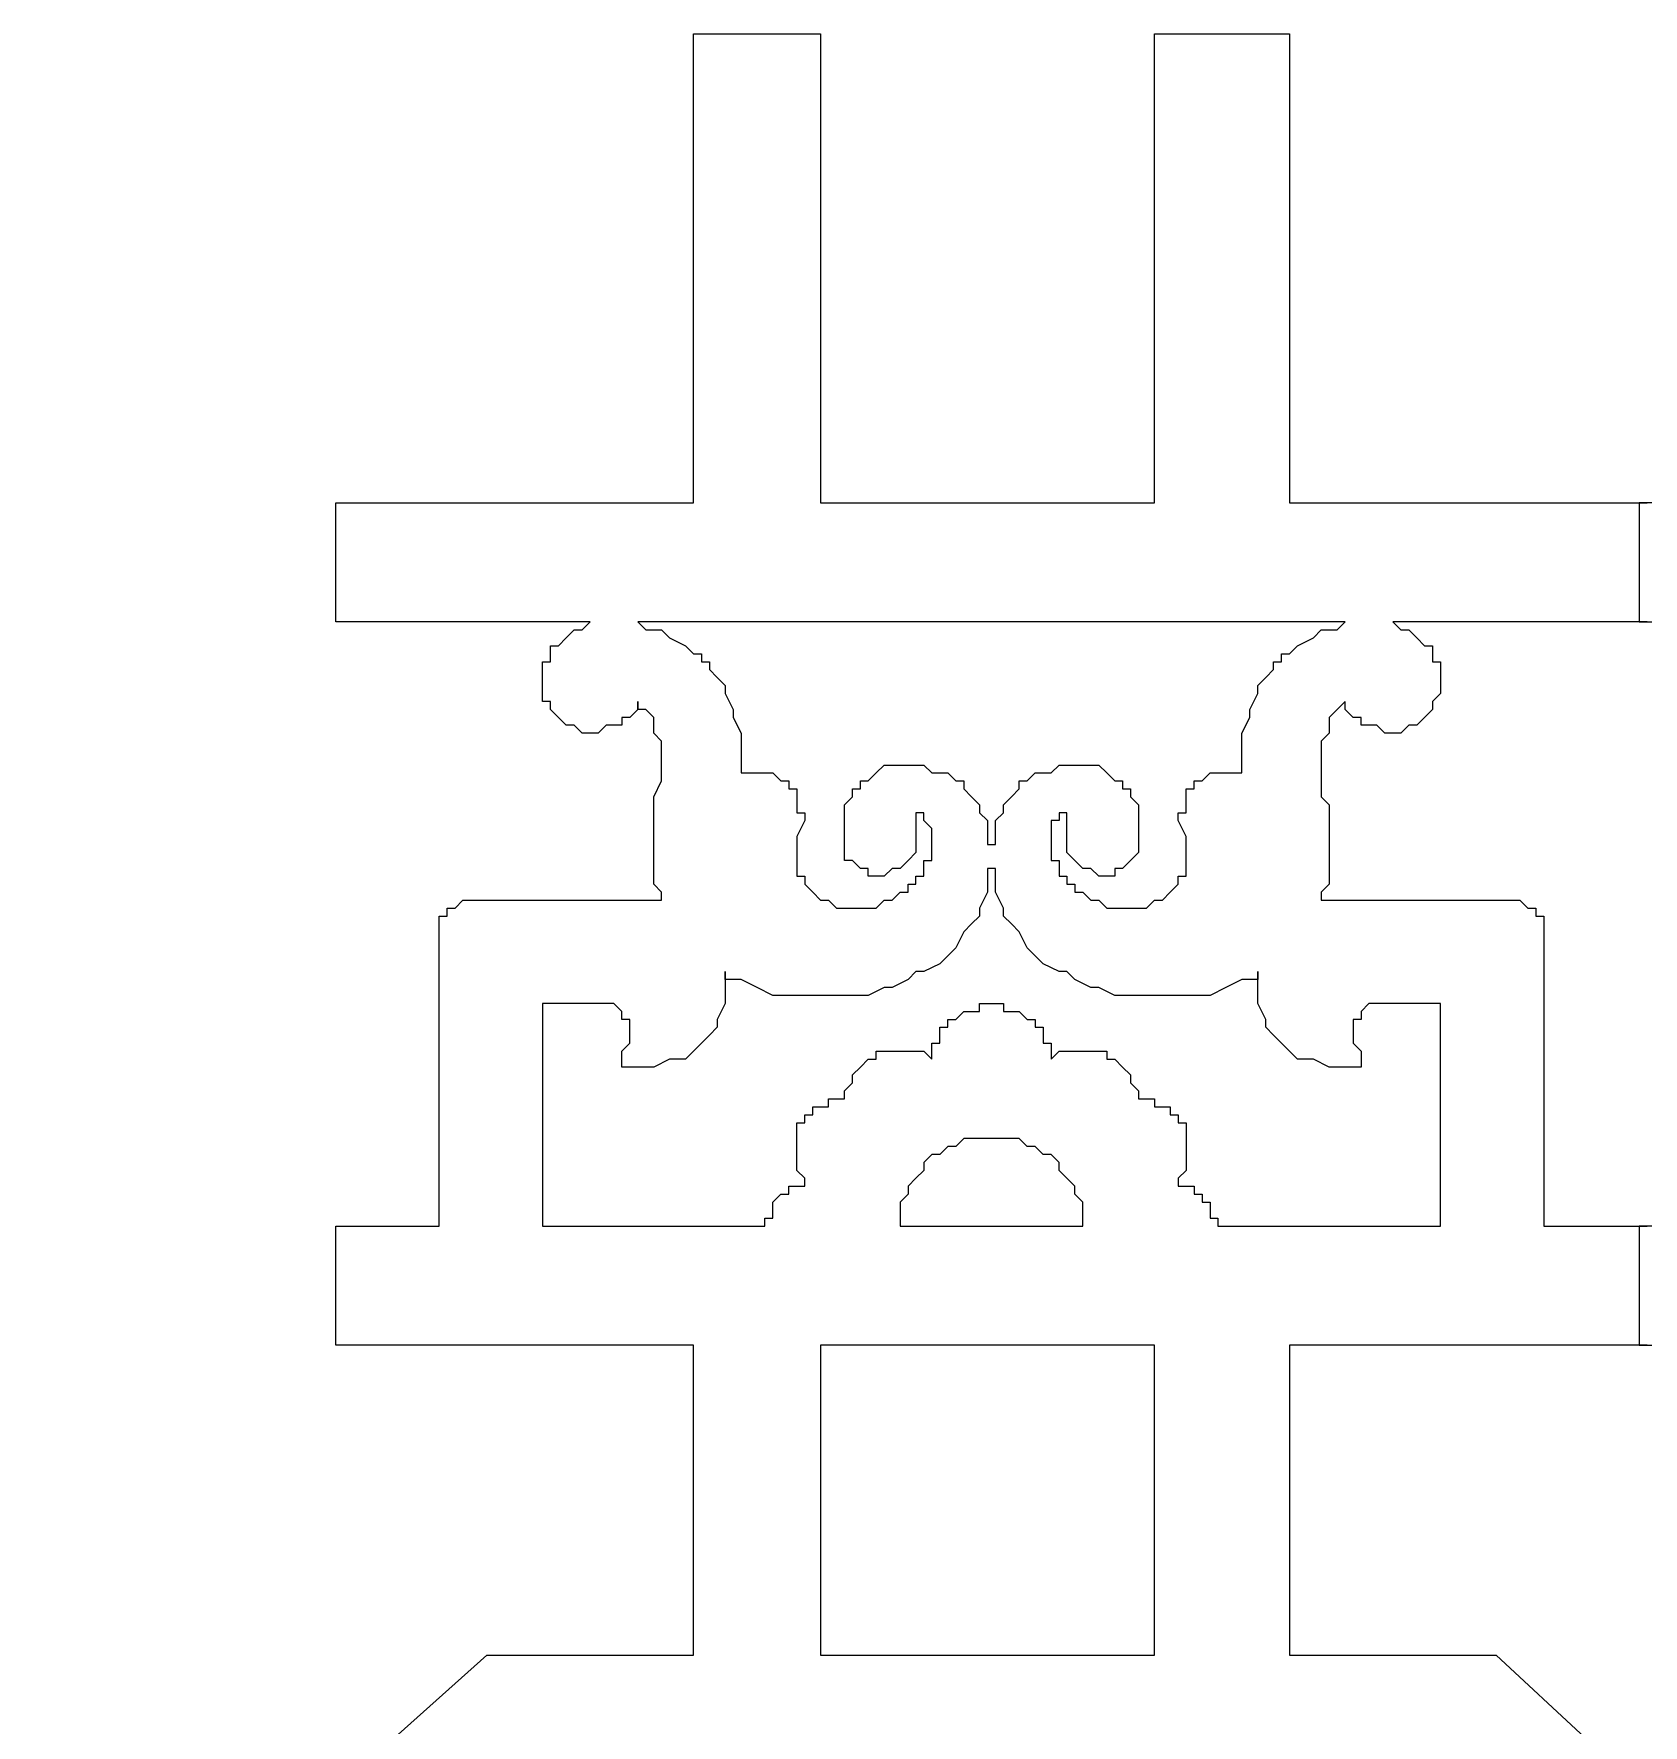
# Model space of a CAD drawing. Extents: x -66030 to 95157, y -13132 to 45879.
# Drawn here: x 42406 to 43197, y 35881 to 36712 of the extents above; entities that cross this region are included whole.
import ezdxf

# ---------------------------------------------------------------- set-up
doc = ezdxf.new("R2010")
doc.units = 0
doc.header["$LTSCALE"] = 100
doc.header["$MEASUREMENT"] = 0
doc.layers.get('0').update_dxf_attribs({"linetype": 'CONTINUOUS'})

msp = doc.modelspace()

# ---------------------------------------------------------------- linework, layer by layer
at = {"lineweight": 0}
for points in [[(42405.83, 35716.31), (42628.47, 35915.51), (42628.47, 35915.51), (42730.03, 35915.51), (42730.03, 36067.84), (42554.26, 36067.84), (42554.26, 36126.43), (42605.04, 36126.43), (42605.04, 36270.95), (42605.04, 36270.95), (42605.04, 36270.95), (42605.04, 36274.86), (42605.04, 36274.86), (42605.04, 36274.86), (42605.04, 36274.86), (42605.04, 36278.77), (42608.94, 36278.77), (42608.94, 36282.67), (42608.94, 36282.67), (42612.85, 36282.67), (42612.85, 36282.67), (42616.75, 36286.58), (42616.75, 36286.58), (42616.75, 36286.58), (42620.66, 36286.58), (42640.19, 36286.58), (42640.19, 36286.58), (42714.4, 36286.58), (42714.4, 36290.48), (42710.5, 36294.39), (42710.5, 36298.3), (42710.5, 36302.2), (42710.5, 36306.11), (42710.5, 36310.01), (42710.5, 36317.83), (42710.5, 36325.64), (42710.5, 36333.45), (42710.5, 36337.36), (42714.4, 36345.17), (42714.4, 36349.07), (42714.4, 36356.89), (42714.4, 36364.7), (42710.5, 36368.6), (42710.5, 36372.51), (42710.5, 36372.51), (42710.5, 36376.42), (42710.5, 36376.42), (42706.59, 36380.32), (42706.59, 36380.32), (42702.68, 36380.32), (42702.68, 36384.23), (42702.68, 36380.32), (42702.68, 36380.32), (42698.78, 36376.42), (42698.78, 36376.42), (42694.87, 36376.42), (42694.87, 36372.51), (42690.97, 36372.51), (42690.97, 36372.51), (42687.06, 36372.51), (42683.15, 36368.6), (42683.15, 36368.6), (42679.25, 36368.6), (42675.34, 36368.6), (42675.34, 36368.6), (42671.44, 36372.51), (42667.53, 36372.51), (42667.53, 36372.51), (42663.63, 36376.42), (42663.63, 36376.42), (42659.72, 36380.32), (42659.72, 36384.23), (42655.81, 36384.23), (42655.81, 36388.13), (42655.81, 36392.04), (42655.81, 36392.04), (42655.81, 36395.95), (42655.81, 36399.85), (42655.81, 36403.76), (42659.72, 36403.76), (42659.72, 36407.66), (42659.72, 36411.57), (42663.63, 36411.57), (42663.63, 36411.57), (42667.53, 36415.48), (42667.53, 36415.48), (42671.44, 36419.38), (42675.34, 36419.38), (42679.25, 36423.29), (42679.25, 36423.29), (42554.26, 36423.29), (42554.26, 36481.88), (42730.03, 36481.88), (42730.03, 36520.94), (42730.03, 36712.33), (42792.52, 36712.33), (42792.52, 36520.94), (42792.52, 36481.88), (42874.55, 36481.88), (42956.57, 36481.88), (42956.57, 36520.94), (42956.57, 36712.33), (43022.97, 36712.33), (43022.97, 36520.94), (43022.97, 36481.88), (43198.74, 36481.88)], [(42405.83, 35716.31), (42628.47, 35915.51), (42628.47, 35915.51), (42628.47, 35915.51), (42730.03, 35915.51), (42730.03, 36067.84), (42554.26, 36067.84), (42554.26, 36126.43), (42605.04, 36126.43), (42605.04, 36270.95), (42605.04, 36270.95), (42605.04, 36270.95), (42605.04, 36270.95), (42605.04, 36270.95), (42605.04, 36274.86), (42605.04, 36274.86), (42605.04, 36274.86), (42605.04, 36274.86), (42605.04, 36274.86), (42605.04, 36274.86), (42605.04, 36274.86), (42605.04, 36278.77), (42608.94, 36278.77), (42608.94, 36282.67), (42608.94, 36282.67), (42612.85, 36282.67), (42612.85, 36282.67), (42616.75, 36286.58), (42616.75, 36286.58), (42616.75, 36286.58), (42616.75, 36286.58), (42620.66, 36286.58), (42640.19, 36286.58), (42640.19, 36286.58), (42714.4, 36286.58), (42714.4, 36290.48), (42710.5, 36294.39), (42710.5, 36298.3), (42710.5, 36302.2), (42710.5, 36306.11), (42710.5, 36310.01), (42710.5, 36317.83), (42710.5, 36325.64), (42710.5, 36333.45), (42710.5, 36337.36), (42714.4, 36345.17), (42714.4, 36349.07), (42714.4, 36356.89), (42714.4, 36364.7), (42710.5, 36368.6), (42710.5, 36372.51), (42710.5, 36372.51), (42710.5, 36376.42), (42710.5, 36376.42), (42706.59, 36380.32), (42706.59, 36380.32), (42702.68, 36380.32), (42702.68, 36384.23), (42702.68, 36380.32), (42702.68, 36380.32), (42698.78, 36376.42), (42698.78, 36376.42), (42694.87, 36376.42), (42694.87, 36372.51), (42690.97, 36372.51), (42690.97, 36372.51), (42687.06, 36372.51), (42683.15, 36368.6), (42683.15, 36368.6), (42679.25, 36368.6), (42675.34, 36368.6), (42675.34, 36368.6), (42671.44, 36372.51), (42667.53, 36372.51), (42667.53, 36372.51), (42663.63, 36376.42), (42663.63, 36376.42), (42659.72, 36380.32), (42659.72, 36384.23), (42655.81, 36384.23), (42655.81, 36388.13), (42655.81, 36392.04), (42655.81, 36392.04), (42655.81, 36395.95), (42655.81, 36399.85), (42655.81, 36403.76), (42659.72, 36403.76), (42659.72, 36407.66), (42659.72, 36411.57), (42663.63, 36411.57), (42663.63, 36411.57), (42667.53, 36415.48), (42667.53, 36415.48), (42671.44, 36419.38), (42675.34, 36419.38), (42679.25, 36423.29), (42679.25, 36423.29), (42554.26, 36423.29), (42554.26, 36481.88), (42730.03, 36481.88), (42730.03, 36520.94), (42730.03, 36712.33), (42792.52, 36712.33), (42792.52, 36520.94), (42792.52, 36481.88), (42874.55, 36481.88), (42956.57, 36481.88), (42956.57, 36520.94), (42956.57, 36712.33), (43022.97, 36712.33), (43022.97, 36520.94), (43022.97, 36481.88), (43198.74, 36481.88)], [(43370.61, 36481.88), (43194.84, 36481.88), (43194.84, 36423.29), (43319.83, 36423.29)], [(43370.61, 36481.88), (43194.84, 36481.88), (43194.84, 36423.29), (43319.83, 36423.29)], [(43198.74, 36423.29), (43073.75, 36423.29), (43073.75, 36423.29), (43077.66, 36419.38), (43081.56, 36419.38), (43085.47, 36415.48), (43085.47, 36415.48), (43089.38, 36411.57), (43089.38, 36411.57), (43093.28, 36411.57), (43093.28, 36407.66), (43093.28, 36403.76), (43097.19, 36403.76), (43097.19, 36399.85), (43097.19, 36395.95), (43097.19, 36392.04), (43097.19, 36392.04), (43097.19, 36388.13), (43093.28, 36384.23), (43093.28, 36384.23), (43093.28, 36380.32), (43089.38, 36376.42), (43089.38, 36376.42), (43085.47, 36372.51), (43085.47, 36372.51), (43081.56, 36372.51), (43077.66, 36368.6), (43077.66, 36368.6), (43073.75, 36368.6), (43069.85, 36368.6), (43069.85, 36368.6), (43065.94, 36372.51), (43062.03, 36372.51), (43062.03, 36372.51), (43058.13, 36372.51), (43058.13, 36376.42), (43054.22, 36376.42), (43054.22, 36376.42), (43050.32, 36380.32), (43050.32, 36380.32), (43050.32, 36384.23), (43046.41, 36380.32), (43046.41, 36380.32), (43046.41, 36380.32), (43042.5, 36376.42), (43042.5, 36376.42), (43042.5, 36372.51), (43042.5, 36368.6), (43038.6, 36364.7), (43038.6, 36356.89), (43038.6, 36349.07), (43038.6, 36345.17), (43038.6, 36337.36), (43042.5, 36333.45), (43042.5, 36325.64), (43042.5, 36317.83), (43042.5, 36310.01), (43042.5, 36306.11), (43042.5, 36302.2), (43042.5, 36298.3), (43042.5, 36294.39), (43038.6, 36290.48), (43038.6, 36286.58), (43112.81, 36286.58), (43112.81, 36286.58), (43132.34, 36286.58), (43136.25, 36286.58), (43136.25, 36286.58), (43136.25, 36286.58), (43140.15, 36282.67), (43140.15, 36282.67), (43144.06, 36282.67), (43144.06, 36282.67), (43144.06, 36278.77), (43147.97, 36278.77), (43147.97, 36274.86), (43147.97, 36274.86), (43147.97, 36274.86), (43147.97, 36274.86), (43147.97, 36270.95), (43147.97, 36270.95), (43147.97, 36270.95), (43147.97, 36126.43), (43198.74, 36126.43)], [(43198.74, 36423.29), (43073.75, 36423.29), (43073.75, 36423.29), (43077.66, 36419.38), (43081.56, 36419.38), (43085.47, 36415.48), (43085.47, 36415.48), (43089.38, 36411.57), (43089.38, 36411.57), (43093.28, 36411.57), (43093.28, 36407.66), (43093.28, 36403.76), (43097.19, 36403.76), (43097.19, 36399.85), (43097.19, 36395.95), (43097.19, 36392.04), (43097.19, 36392.04), (43097.19, 36388.13), (43093.28, 36384.23), (43093.28, 36384.23), (43093.28, 36380.32), (43089.38, 36376.42), (43089.38, 36376.42), (43085.47, 36372.51), (43085.47, 36372.51), (43081.56, 36372.51), (43077.66, 36368.6), (43077.66, 36368.6), (43073.75, 36368.6), (43069.85, 36368.6), (43069.85, 36368.6), (43065.94, 36372.51), (43062.03, 36372.51), (43062.03, 36372.51), (43058.13, 36372.51), (43058.13, 36376.42), (43054.22, 36376.42), (43054.22, 36376.42), (43050.32, 36380.32), (43050.32, 36380.32), (43050.32, 36384.23), (43046.41, 36380.32), (43046.41, 36380.32), (43046.41, 36380.32), (43042.5, 36376.42), (43042.5, 36376.42), (43042.5, 36372.51), (43042.5, 36368.6), (43038.6, 36364.7), (43038.6, 36356.89), (43038.6, 36349.07), (43038.6, 36345.17), (43038.6, 36337.36), (43042.5, 36333.45), (43042.5, 36325.64), (43042.5, 36317.83), (43042.5, 36310.01), (43042.5, 36306.11), (43042.5, 36302.2), (43042.5, 36298.3), (43042.5, 36294.39), (43038.6, 36290.48), (43038.6, 36286.58), (43112.81, 36286.58), (43112.81, 36286.58), (43132.34, 36286.58), (43136.25, 36286.58), (43136.25, 36286.58), (43136.25, 36286.58), (43136.25, 36286.58), (43140.15, 36282.67), (43140.15, 36282.67), (43144.06, 36282.67), (43144.06, 36282.67), (43144.06, 36278.77), (43147.97, 36278.77), (43147.97, 36274.86), (43147.97, 36274.86), (43147.97, 36274.86), (43147.97, 36274.86), (43147.97, 36274.86), (43147.97, 36274.86), (43147.97, 36274.86), (43147.97, 36270.95), (43147.97, 36270.95), (43147.97, 36270.95), (43147.97, 36270.95), (43147.97, 36270.95), (43147.97, 36126.43), (43198.74, 36126.43)], [(43245.61, 36126.43), (43194.84, 36126.43), (43194.84, 36067.84), (43370.61, 36067.84)], [(43245.61, 36126.43), (43194.84, 36126.43), (43194.84, 36067.84), (43370.61, 36067.84)], [(43198.74, 36067.84), (43022.97, 36067.84), (43022.97, 35915.51), (43124.53, 35915.51), (43124.53, 35915.51), (43343.26, 35712.4)], [(43198.74, 36067.84), (43022.97, 36067.84), (43022.97, 35915.51), (43124.53, 35915.51), (43124.53, 35915.51), (43124.53, 35915.51), (43343.26, 35712.4)]]:
    msp.add_lwpolyline(points, dxfattribs=at)
for points in [[(42874.55, 36313.92), (42878.45, 36313.92), (42878.45, 36317.83), (42878.45, 36321.73), (42878.45, 36325.64), (42882.36, 36329.54), (42882.36, 36333.45), (42886.27, 36337.36), (42886.27, 36337.36), (42890.17, 36341.26), (42890.17, 36345.17), (42894.08, 36345.17), (42897.98, 36349.07), (42901.89, 36349.07), (42905.8, 36349.07), (42909.7, 36352.98), (42909.7, 36352.98), (42913.61, 36352.98), (42917.51, 36352.98), (42921.42, 36352.98), (42925.32, 36352.98), (42929.23, 36352.98), (42933.14, 36349.07), (42933.14, 36349.07), (42937.04, 36345.17), (42940.95, 36345.17), (42940.95, 36341.26), (42944.85, 36341.26), (42944.85, 36337.36), (42948.76, 36333.45), (42948.76, 36329.54), (42948.76, 36325.64), (42948.76, 36321.73), (42948.76, 36321.73), (42948.76, 36317.83), (42948.76, 36313.92), (42948.76, 36310.01), (42944.85, 36306.11), (42944.85, 36306.11), (42944.85, 36306.11), (42940.95, 36302.2), (42940.95, 36302.2), (42940.95, 36302.2), (42937.04, 36302.2), (42937.04, 36298.3), (42933.14, 36298.3), (42933.14, 36298.3), (42929.23, 36298.3), (42929.23, 36298.3), (42925.32, 36302.2), (42921.42, 36302.2), (42921.42, 36302.2), (42917.51, 36306.11), (42917.51, 36306.11), (42917.51, 36306.11), (42917.51, 36306.11), (42913.61, 36310.01), (42913.61, 36310.01), (42913.61, 36313.92), (42913.61, 36313.92), (42913.61, 36317.83), (42913.61, 36321.73), (42913.61, 36325.64), (42913.61, 36325.64), (42913.61, 36329.54), (42913.61, 36329.54), (42913.61, 36329.54), (42913.61, 36329.54), (42913.61, 36329.54), (42909.7, 36329.54), (42909.7, 36325.64), (42905.8, 36325.64), (42905.8, 36321.73), (42905.8, 36317.83), (42905.8, 36313.92), (42905.8, 36313.92), (42905.8, 36310.01), (42905.8, 36306.11), (42909.7, 36306.11), (42909.7, 36302.2), (42909.7, 36298.3), (42913.61, 36298.3), (42913.61, 36294.39), (42917.51, 36294.39), (42917.51, 36290.48), (42921.42, 36290.48), (42921.42, 36290.48), (42925.32, 36286.58), (42929.23, 36286.58), (42929.23, 36286.58), (42933.14, 36282.67), (42937.04, 36282.67), (42937.04, 36282.67), (42940.95, 36282.67), (42944.85, 36282.67), (42944.85, 36282.67), (42948.76, 36282.67), (42952.67, 36282.67), (42952.67, 36282.67), (42956.57, 36286.58), (42960.48, 36286.58), (42960.48, 36286.58), (42964.38, 36290.48), (42964.38, 36290.48), (42968.29, 36294.39), (42968.29, 36294.39), (42968.29, 36298.3), (42972.2, 36298.3), (42972.2, 36302.2), (42972.2, 36302.2), (42972.2, 36306.11), (42972.2, 36310.01), (42972.2, 36310.01), (42972.2, 36313.92), (42972.2, 36317.83), (42968.29, 36325.64), (42968.29, 36325.64), (42968.29, 36329.54), (42972.2, 36329.54), (42972.2, 36333.45), (42972.2, 36337.36), (42972.2, 36337.36), (42972.2, 36337.36), (42972.2, 36341.26), (42976.1, 36341.26), (42976.1, 36341.26), (42976.1, 36345.17), (42980.01, 36345.17), (42980.01, 36345.17), (42983.91, 36349.07), (42987.82, 36349.07), (42987.82, 36349.07), (42991.73, 36349.07), (42995.63, 36349.07), (42995.63, 36349.07), (42999.54, 36349.07), (42999.54, 36356.89), (42999.54, 36364.7), (42999.54, 36368.6), (43003.44, 36376.42), (43003.44, 36380.32), (43007.35, 36388.13), (43007.35, 36392.04), (43011.26, 36395.95), (43011.26, 36395.95), (43015.16, 36399.85), (43015.16, 36403.76), (43019.07, 36403.76), (43019.07, 36407.66), (43022.97, 36407.66), (43026.88, 36411.57), (43026.88, 36411.57), (43034.69, 36415.48), (43038.6, 36419.38), (43046.41, 36419.38), (43050.32, 36423.29), (42874.55, 36423.29), (42702.68, 36423.29), (42706.59, 36419.38), (42714.4, 36419.38), (42718.31, 36415.48), (42726.12, 36411.57), (42726.12, 36411.57), (42730.03, 36407.66), (42733.93, 36407.66), (42733.93, 36403.76), (42737.84, 36403.76), (42737.84, 36399.85), (42741.74, 36395.95), (42741.74, 36395.95), (42745.65, 36392.04), (42745.65, 36388.13), (42749.56, 36380.32), (42749.56, 36376.42), (42753.46, 36368.6), (42753.46, 36364.7), (42753.46, 36356.89), (42753.46, 36349.07), (42757.37, 36349.07), (42757.37, 36349.07), (42761.27, 36349.07), (42765.18, 36349.07), (42765.18, 36349.07), (42769.09, 36349.07), (42772.99, 36345.17), (42772.99, 36345.17), (42776.9, 36345.17), (42776.9, 36341.26), (42776.9, 36341.26), (42780.8, 36341.26), (42780.8, 36337.36), (42780.8, 36337.36), (42780.8, 36337.36), (42780.8, 36333.45), (42780.8, 36329.54), (42784.71, 36329.54), (42784.71, 36325.64), (42784.71, 36325.64), (42780.8, 36317.83), (42780.8, 36313.92), (42780.8, 36310.01), (42780.8, 36310.01), (42780.8, 36306.11), (42780.8, 36302.2), (42780.8, 36302.2), (42780.8, 36298.3), (42784.71, 36298.3), (42784.71, 36294.39), (42784.71, 36294.39), (42788.62, 36290.48), (42788.62, 36290.48), (42792.52, 36286.58), (42792.52, 36286.58), (42796.43, 36286.58), (42800.33, 36282.67), (42800.33, 36282.67), (42804.24, 36282.67), (42808.15, 36282.67), (42808.15, 36282.67), (42812.05, 36282.67), (42815.96, 36282.67), (42815.96, 36282.67), (42819.86, 36282.67), (42823.77, 36286.58), (42823.77, 36286.58), (42827.68, 36286.58), (42831.58, 36290.48), (42831.58, 36290.48), (42835.49, 36290.48), (42835.49, 36294.39), (42839.39, 36294.39), (42839.39, 36298.3), (42843.3, 36298.3), (42843.3, 36302.2), (42843.3, 36306.11), (42847.21, 36306.11), (42847.21, 36310.01), (42847.21, 36313.92), (42847.21, 36313.92), (42847.21, 36317.83), (42847.21, 36321.73), (42843.3, 36325.64), (42843.3, 36325.64), (42843.3, 36329.54), (42839.39, 36329.54), (42839.39, 36329.54), (42839.39, 36329.54), (42839.39, 36329.54), (42839.39, 36329.54), (42839.39, 36325.64), (42839.39, 36325.64), (42839.39, 36321.73), (42839.39, 36317.83), (42839.39, 36313.92), (42839.39, 36313.92), (42839.39, 36310.01), (42839.39, 36310.01), (42835.49, 36306.11), (42835.49, 36306.11), (42835.49, 36306.11), (42835.49, 36306.11), (42831.58, 36302.2), (42831.58, 36302.2), (42827.68, 36302.2), (42823.77, 36298.3), (42823.77, 36298.3), (42819.86, 36298.3), (42819.86, 36298.3), (42815.96, 36298.3), (42815.96, 36302.2), (42812.05, 36302.2), (42812.05, 36302.2), (42812.05, 36302.2), (42808.15, 36306.11), (42808.15, 36306.11), (42804.24, 36306.11), (42804.24, 36310.01), (42804.24, 36313.92), (42804.24, 36317.83), (42804.24, 36321.73), (42804.24, 36321.73), (42804.24, 36325.64), (42804.24, 36329.54), (42804.24, 36333.45), (42808.15, 36337.36), (42808.15, 36341.26), (42812.05, 36341.26), (42812.05, 36345.17), (42815.96, 36345.17), (42819.86, 36349.07), (42819.86, 36349.07), (42823.77, 36352.98), (42827.68, 36352.98), (42831.58, 36352.98), (42835.49, 36352.98), (42839.39, 36352.98), (42843.3, 36352.98), (42843.3, 36352.98), (42847.21, 36349.07), (42851.11, 36349.07), (42855.02, 36349.07), (42858.92, 36345.17), (42862.83, 36345.17), (42862.83, 36341.26), (42866.74, 36337.36), (42866.74, 36337.36), (42870.64, 36333.45), (42870.64, 36329.54), (42874.55, 36325.64), (42874.55, 36321.73), (42874.55, 36317.83), (42874.55, 36313.92), (42874.55, 36313.92), (42874.55, 36313.92)], [(42874.55, 36313.92), (42874.55, 36313.92), (42878.45, 36313.92), (42878.45, 36317.83), (42878.45, 36321.73), (42878.45, 36325.64), (42882.36, 36329.54), (42882.36, 36333.45), (42886.27, 36337.36), (42886.27, 36337.36), (42890.17, 36341.26), (42890.17, 36345.17), (42894.08, 36345.17), (42897.98, 36349.07), (42901.89, 36349.07), (42905.8, 36349.07), (42909.7, 36352.98), (42909.7, 36352.98), (42913.61, 36352.98), (42917.51, 36352.98), (42921.42, 36352.98), (42925.32, 36352.98), (42929.23, 36352.98), (42933.14, 36349.07), (42933.14, 36349.07), (42937.04, 36345.17), (42940.95, 36345.17), (42940.95, 36341.26), (42944.85, 36341.26), (42944.85, 36337.36), (42948.76, 36333.45), (42948.76, 36329.54), (42948.76, 36325.64), (42948.76, 36321.73), (42948.76, 36321.73), (42948.76, 36317.83), (42948.76, 36313.92), (42948.76, 36310.01), (42944.85, 36306.11), (42944.85, 36306.11), (42944.85, 36306.11), (42940.95, 36302.2), (42940.95, 36302.2), (42940.95, 36302.2), (42937.04, 36302.2), (42937.04, 36298.3), (42933.14, 36298.3), (42933.14, 36298.3), (42929.23, 36298.3), (42929.23, 36298.3), (42925.32, 36302.2), (42921.42, 36302.2), (42921.42, 36302.2), (42917.51, 36306.11), (42917.51, 36306.11), (42917.51, 36306.11), (42917.51, 36306.11), (42913.61, 36310.01), (42913.61, 36310.01), (42913.61, 36313.92), (42913.61, 36313.92), (42913.61, 36317.83), (42913.61, 36321.73), (42913.61, 36325.64), (42913.61, 36325.64), (42913.61, 36329.54), (42913.61, 36329.54), (42913.61, 36329.54), (42913.61, 36329.54), (42913.61, 36329.54), (42909.7, 36329.54), (42909.7, 36325.64), (42905.8, 36325.64), (42905.8, 36321.73), (42905.8, 36317.83), (42905.8, 36313.92), (42905.8, 36313.92), (42905.8, 36310.01), (42905.8, 36306.11), (42909.7, 36306.11), (42909.7, 36302.2), (42909.7, 36298.3), (42913.61, 36298.3), (42913.61, 36294.39), (42917.51, 36294.39), (42917.51, 36290.48), (42921.42, 36290.48), (42921.42, 36290.48), (42925.32, 36286.58), (42929.23, 36286.58), (42929.23, 36286.58), (42933.14, 36282.67), (42937.04, 36282.67), (42937.04, 36282.67), (42940.95, 36282.67), (42944.85, 36282.67), (42944.85, 36282.67), (42948.76, 36282.67), (42952.67, 36282.67), (42952.67, 36282.67), (42956.57, 36286.58), (42960.48, 36286.58), (42960.48, 36286.58), (42964.38, 36290.48), (42964.38, 36290.48), (42968.29, 36294.39), (42968.29, 36294.39), (42968.29, 36298.3), (42972.2, 36298.3), (42972.2, 36302.2), (42972.2, 36302.2), (42972.2, 36306.11), (42972.2, 36310.01), (42972.2, 36310.01), (42972.2, 36313.92), (42972.2, 36317.83), (42968.29, 36325.64), (42968.29, 36325.64), (42968.29, 36329.54), (42972.2, 36329.54), (42972.2, 36333.45), (42972.2, 36337.36), (42972.2, 36337.36), (42972.2, 36337.36), (42972.2, 36341.26), (42976.1, 36341.26), (42976.1, 36341.26), (42976.1, 36345.17), (42980.01, 36345.17), (42980.01, 36345.17), (42983.91, 36349.07), (42987.82, 36349.07), (42987.82, 36349.07), (42991.73, 36349.07), (42995.63, 36349.07), (42995.63, 36349.07), (42999.54, 36349.07), (42999.54, 36356.89), (42999.54, 36364.7), (42999.54, 36368.6), (43003.44, 36376.42), (43003.44, 36380.32), (43007.35, 36388.13), (43007.35, 36392.04), (43011.26, 36395.95), (43011.26, 36395.95), (43015.16, 36399.85), (43015.16, 36403.76), (43019.07, 36403.76), (43019.07, 36407.66), (43022.97, 36407.66), (43026.88, 36411.57), (43026.88, 36411.57), (43034.69, 36415.48), (43038.6, 36419.38), (43046.41, 36419.38), (43050.32, 36423.29), (42874.55, 36423.29), (42702.68, 36423.29), (42706.59, 36419.38), (42714.4, 36419.38), (42718.31, 36415.48), (42726.12, 36411.57), (42726.12, 36411.57), (42730.03, 36407.66), (42733.93, 36407.66), (42733.93, 36403.76), (42737.84, 36403.76), (42737.84, 36399.85), (42741.74, 36395.95), (42741.74, 36395.95), (42745.65, 36392.04), (42745.65, 36388.13), (42749.56, 36380.32), (42749.56, 36376.42), (42753.46, 36368.6), (42753.46, 36364.7), (42753.46, 36356.89), (42753.46, 36349.07), (42757.37, 36349.07), (42757.37, 36349.07), (42761.27, 36349.07), (42765.18, 36349.07), (42765.18, 36349.07), (42769.09, 36349.07), (42772.99, 36345.17), (42772.99, 36345.17), (42776.9, 36345.17), (42776.9, 36341.26), (42776.9, 36341.26), (42780.8, 36341.26), (42780.8, 36337.36), (42780.8, 36337.36), (42780.8, 36337.36), (42780.8, 36333.45), (42780.8, 36329.54), (42784.71, 36329.54), (42784.71, 36325.64), (42784.71, 36325.64), (42780.8, 36317.83), (42780.8, 36313.92), (42780.8, 36310.01), (42780.8, 36310.01), (42780.8, 36306.11), (42780.8, 36302.2), (42780.8, 36302.2), (42780.8, 36298.3), (42784.71, 36298.3), (42784.71, 36294.39), (42784.71, 36294.39), (42788.62, 36290.48), (42788.62, 36290.48), (42792.52, 36286.58), (42792.52, 36286.58), (42796.43, 36286.58), (42800.33, 36282.67), (42800.33, 36282.67), (42804.24, 36282.67), (42808.15, 36282.67), (42808.15, 36282.67), (42812.05, 36282.67), (42815.96, 36282.67), (42815.96, 36282.67), (42819.86, 36282.67), (42823.77, 36286.58), (42823.77, 36286.58), (42827.68, 36286.58), (42831.58, 36290.48), (42831.58, 36290.48), (42835.49, 36290.48), (42835.49, 36294.39), (42839.39, 36294.39), (42839.39, 36298.3), (42843.3, 36298.3), (42843.3, 36302.2), (42843.3, 36306.11), (42847.21, 36306.11), (42847.21, 36310.01), (42847.21, 36313.92), (42847.21, 36313.92), (42847.21, 36317.83), (42847.21, 36321.73), (42843.3, 36325.64), (42843.3, 36325.64), (42843.3, 36329.54), (42839.39, 36329.54), (42839.39, 36329.54), (42839.39, 36329.54), (42839.39, 36329.54), (42839.39, 36329.54), (42839.39, 36325.64), (42839.39, 36325.64), (42839.39, 36321.73), (42839.39, 36317.83), (42839.39, 36313.92), (42839.39, 36313.92), (42839.39, 36310.01), (42839.39, 36310.01), (42835.49, 36306.11), (42835.49, 36306.11), (42835.49, 36306.11), (42835.49, 36306.11), (42831.58, 36302.2), (42831.58, 36302.2), (42827.68, 36302.2), (42823.77, 36298.3), (42823.77, 36298.3), (42819.86, 36298.3), (42819.86, 36298.3), (42815.96, 36298.3), (42815.96, 36302.2), (42812.05, 36302.2), (42812.05, 36302.2), (42812.05, 36302.2), (42808.15, 36306.11), (42808.15, 36306.11), (42804.24, 36306.11), (42804.24, 36310.01), (42804.24, 36313.92), (42804.24, 36317.83), (42804.24, 36321.73), (42804.24, 36321.73), (42804.24, 36325.64), (42804.24, 36329.54), (42804.24, 36333.45), (42808.15, 36337.36), (42808.15, 36341.26), (42812.05, 36341.26), (42812.05, 36345.17), (42815.96, 36345.17), (42819.86, 36349.07), (42819.86, 36349.07), (42823.77, 36352.98), (42827.68, 36352.98), (42831.58, 36352.98), (42835.49, 36352.98), (42839.39, 36352.98), (42843.3, 36352.98), (42843.3, 36352.98), (42847.21, 36349.07), (42851.11, 36349.07), (42855.02, 36349.07), (42858.92, 36345.17), (42862.83, 36345.17), (42862.83, 36341.26), (42866.74, 36337.36), (42866.74, 36337.36), (42870.64, 36333.45), (42870.64, 36329.54), (42874.55, 36325.64), (42874.55, 36321.73), (42874.55, 36317.83), (42874.55, 36313.92), (42874.55, 36313.92), (42874.55, 36313.92)], [(42874.55, 36235.8), (42878.45, 36235.8), (42882.36, 36235.8), (42882.36, 36231.9), (42886.27, 36231.9), (42890.17, 36231.9), (42890.17, 36231.9), (42894.08, 36227.99), (42894.08, 36227.99), (42897.98, 36227.99), (42897.98, 36224.08), (42901.89, 36224.08), (42901.89, 36220.18), (42901.89, 36216.27), (42905.8, 36216.27), (42905.8, 36212.37), (42905.8, 36208.46), (42909.7, 36212.37), (42913.61, 36212.37), (42917.51, 36212.37), (42917.51, 36212.37), (42921.42, 36212.37), (42925.32, 36212.37), (42925.32, 36212.37), (42929.23, 36212.37), (42933.14, 36212.37), (42933.14, 36208.46), (42937.04, 36208.46), (42937.04, 36208.46), (42937.04, 36208.46), (42940.95, 36204.55), (42940.95, 36204.55), (42940.95, 36204.55), (42944.85, 36200.65), (42944.85, 36196.74), (42944.85, 36196.74), (42948.76, 36192.84), (42948.76, 36188.93), (42948.76, 36188.93), (42952.67, 36188.93), (42956.57, 36188.93), (42956.57, 36185.02), (42960.48, 36185.02), (42960.48, 36185.02), (42964.38, 36185.02), (42964.38, 36181.12), (42968.29, 36181.12), (42968.29, 36181.12), (42968.29, 36177.21), (42972.2, 36177.21), (42972.2, 36173.31), (42972.2, 36169.4), (42972.2, 36165.49), (42972.2, 36165.49), (42972.2, 36161.59), (42972.2, 36157.68), (42972.2, 36153.78), (42968.29, 36149.87), (42968.29, 36145.96), (42972.2, 36145.96), (42976.1, 36145.96), (42976.1, 36142.06), (42980.01, 36142.06), (42980.01, 36142.06), (42980.01, 36138.15), (42983.91, 36138.15), (42983.91, 36134.25), (42983.91, 36130.34), (42987.82, 36130.34), (42987.82, 36126.43), (42987.82, 36126.43), (43085.47, 36126.43), (43089.38, 36126.43), (43093.28, 36126.43), (43093.28, 36126.43), (43097.19, 36126.43), (43097.19, 36126.43), (43097.19, 36130.34), (43097.19, 36130.34), (43097.19, 36130.34), (43097.19, 36130.34), (43097.19, 36231.9), (43097.19, 36231.9), (43097.19, 36231.9), (43097.19, 36235.8), (43097.19, 36235.8), (43093.28, 36235.8), (43093.28, 36235.8), (43089.38, 36235.8), (43085.47, 36235.8), (43081.56, 36235.8), (43073.75, 36235.8), (43073.75, 36235.8), (43069.85, 36235.8), (43065.94, 36235.8), (43065.94, 36235.8), (43062.03, 36235.8), (43062.03, 36235.8), (43058.13, 36231.9), (43058.13, 36231.9), (43058.13, 36227.99), (43054.22, 36227.99), (43054.22, 36224.08), (43054.22, 36220.18), (43054.22, 36216.27), (43054.22, 36216.27), (43058.13, 36212.37), (43058.13, 36208.46), (43058.13, 36204.55), (43054.22, 36204.55), (43046.41, 36204.55), (43042.5, 36204.55), (43034.69, 36208.46), (43030.79, 36208.46), (43026.88, 36208.46), (43022.97, 36212.37), (43019.07, 36216.27), (43019.07, 36216.27), (43015.16, 36220.18), (43015.16, 36220.18), (43015.16, 36220.18), (43011.26, 36224.08), (43011.26, 36227.99), (43007.35, 36235.8), (43007.35, 36239.71), (43007.35, 36243.61), (43007.35, 36251.43), (43007.35, 36247.52), (43003.44, 36247.52), (42999.54, 36247.52), (42991.73, 36243.61), (42983.91, 36239.71), (42976.1, 36239.71), (42968.29, 36239.71), (42964.38, 36239.71), (42960.48, 36239.71), (42952.67, 36239.71), (42948.76, 36239.71), (42944.85, 36239.71), (42940.95, 36239.71), (42937.04, 36239.71), (42929.23, 36243.61), (42925.32, 36243.61), (42917.51, 36247.52), (42913.61, 36251.43), (42909.7, 36251.43), (42901.89, 36255.33), (42897.98, 36259.24), (42894.08, 36263.14), (42890.17, 36270.95), (42886.27, 36274.86), (42882.36, 36278.77), (42882.36, 36282.67), (42878.45, 36290.48), (42878.45, 36294.39), (42878.45, 36302.2), (42874.55, 36302.2), (42874.55, 36302.2), (42874.55, 36302.2), (42874.55, 36294.39), (42874.55, 36290.48), (42870.64, 36282.67), (42870.64, 36278.77), (42866.74, 36274.86), (42862.83, 36270.95), (42858.92, 36263.14), (42855.02, 36259.24), (42851.11, 36255.33), (42843.3, 36251.43), (42839.39, 36251.43), (42835.49, 36247.52), (42827.68, 36243.61), (42823.77, 36243.61), (42815.96, 36239.71), (42812.05, 36239.71), (42808.15, 36239.71), (42804.24, 36239.71), (42800.33, 36239.71), (42792.52, 36239.71), (42788.62, 36239.71), (42784.71, 36239.71), (42776.9, 36239.71), (42769.09, 36239.71), (42761.27, 36243.61), (42753.46, 36247.52), (42749.56, 36247.52), (42745.65, 36247.52), (42745.65, 36251.43), (42745.65, 36243.61), (42745.65, 36239.71), (42745.65, 36235.8), (42741.74, 36227.99), (42741.74, 36224.08), (42737.84, 36220.18), (42737.84, 36220.18), (42737.84, 36220.18), (42733.93, 36216.27), (42733.93, 36216.27), (42730.03, 36212.37), (42726.12, 36208.46), (42722.21, 36208.46), (42718.31, 36208.46), (42710.5, 36204.55), (42706.59, 36204.55), (42698.78, 36204.55), (42694.87, 36204.55), (42694.87, 36208.46), (42694.87, 36212.37), (42698.78, 36216.27), (42698.78, 36216.27), (42698.78, 36220.18), (42698.78, 36224.08), (42698.78, 36227.99), (42694.87, 36227.99), (42694.87, 36231.9), (42694.87, 36231.9), (42690.97, 36235.8), (42690.97, 36235.8), (42687.06, 36235.8), (42687.06, 36235.8), (42683.15, 36235.8), (42679.25, 36235.8), (42679.25, 36235.8), (42671.44, 36235.8), (42667.53, 36235.8), (42663.63, 36235.8), (42659.72, 36235.8), (42659.72, 36235.8), (42655.81, 36235.8), (42655.81, 36235.8), (42655.81, 36231.9), (42655.81, 36231.9), (42655.81, 36231.9), (42655.81, 36130.34), (42655.81, 36130.34), (42655.81, 36130.34), (42655.81, 36130.34), (42655.81, 36126.43), (42655.81, 36126.43), (42659.72, 36126.43), (42659.72, 36126.43), (42663.63, 36126.43), (42667.53, 36126.43), (42765.18, 36126.43), (42765.18, 36126.43), (42765.18, 36130.34), (42769.09, 36130.34), (42769.09, 36134.25), (42769.09, 36138.15), (42769.09, 36138.15), (42772.99, 36142.06), (42772.99, 36142.06), (42776.9, 36142.06), (42776.9, 36145.96), (42780.8, 36145.96), (42784.71, 36145.96), (42784.71, 36149.87), (42780.8, 36153.78), (42780.8, 36157.68), (42780.8, 36161.59), (42780.8, 36165.49), (42780.8, 36165.49), (42780.8, 36169.4), (42780.8, 36173.31), (42780.8, 36177.21), (42784.71, 36177.21), (42784.71, 36181.12), (42784.71, 36181.12), (42788.62, 36181.12), (42788.62, 36185.02), (42792.52, 36185.02), (42792.52, 36185.02), (42796.43, 36185.02), (42796.43, 36188.93), (42800.33, 36188.93), (42804.24, 36188.93), (42804.24, 36188.93), (42804.24, 36192.84), (42808.15, 36196.74), (42808.15, 36196.74), (42808.15, 36200.65), (42812.05, 36204.55), (42812.05, 36204.55), (42812.05, 36204.55), (42815.96, 36208.46), (42815.96, 36208.46), (42819.86, 36208.46), (42819.86, 36212.37), (42823.77, 36212.37), (42827.68, 36212.37), (42827.68, 36212.37), (42831.58, 36212.37), (42835.49, 36212.37), (42835.49, 36212.37), (42839.39, 36212.37), (42843.3, 36212.37), (42847.21, 36208.46), (42847.21, 36212.37), (42847.21, 36216.27), (42851.11, 36216.27), (42851.11, 36220.18), (42851.11, 36224.08), (42855.02, 36224.08), (42855.02, 36227.99), (42858.92, 36227.99), (42858.92, 36227.99), (42862.83, 36231.9), (42862.83, 36231.9), (42866.74, 36231.9), (42870.64, 36231.9), (42870.64, 36235.8), (42874.55, 36235.8), (42874.55, 36235.8)], [(42874.55, 36235.8), (42878.45, 36235.8), (42882.36, 36235.8), (42882.36, 36231.9), (42886.27, 36231.9), (42890.17, 36231.9), (42890.17, 36231.9), (42894.08, 36227.99), (42894.08, 36227.99), (42897.98, 36227.99), (42897.98, 36224.08), (42901.89, 36224.08), (42901.89, 36220.18), (42901.89, 36216.27), (42905.8, 36216.27), (42905.8, 36212.37), (42905.8, 36208.46), (42909.7, 36212.37), (42913.61, 36212.37), (42917.51, 36212.37), (42917.51, 36212.37), (42921.42, 36212.37), (42925.32, 36212.37), (42925.32, 36212.37), (42929.23, 36212.37), (42933.14, 36212.37), (42933.14, 36208.46), (42937.04, 36208.46), (42937.04, 36208.46), (42937.04, 36208.46), (42940.95, 36204.55), (42940.95, 36204.55), (42940.95, 36204.55), (42944.85, 36200.65), (42944.85, 36196.74), (42944.85, 36196.74), (42948.76, 36192.84), (42948.76, 36188.93), (42948.76, 36188.93), (42952.67, 36188.93), (42956.57, 36188.93), (42956.57, 36185.02), (42960.48, 36185.02), (42960.48, 36185.02), (42964.38, 36185.02), (42964.38, 36181.12), (42968.29, 36181.12), (42968.29, 36181.12), (42968.29, 36177.21), (42972.2, 36177.21), (42972.2, 36173.31), (42972.2, 36169.4), (42972.2, 36165.49), (42972.2, 36165.49), (42972.2, 36161.59), (42972.2, 36157.68), (42972.2, 36153.78), (42968.29, 36149.87), (42968.29, 36145.96), (42972.2, 36145.96), (42976.1, 36145.96), (42976.1, 36142.06), (42980.01, 36142.06), (42980.01, 36142.06), (42980.01, 36138.15), (42983.91, 36138.15), (42983.91, 36134.25), (42983.91, 36130.34), (42987.82, 36130.34), (42987.82, 36126.43), (42987.82, 36126.43), (43085.47, 36126.43), (43089.38, 36126.43), (43093.28, 36126.43), (43093.28, 36126.43), (43097.19, 36126.43), (43097.19, 36126.43), (43097.19, 36130.34), (43097.19, 36130.34), (43097.19, 36130.34), (43097.19, 36130.34), (43097.19, 36231.9), (43097.19, 36231.9), (43097.19, 36231.9), (43097.19, 36235.8), (43097.19, 36235.8), (43093.28, 36235.8), (43093.28, 36235.8), (43089.38, 36235.8), (43085.47, 36235.8), (43081.56, 36235.8), (43073.75, 36235.8), (43073.75, 36235.8), (43069.85, 36235.8), (43065.94, 36235.8), (43065.94, 36235.8), (43062.03, 36235.8), (43062.03, 36235.8), (43058.13, 36231.9), (43058.13, 36231.9), (43058.13, 36227.99), (43054.22, 36227.99), (43054.22, 36224.08), (43054.22, 36220.18), (43054.22, 36216.27), (43054.22, 36216.27), (43058.13, 36212.37), (43058.13, 36208.46), (43058.13, 36204.55), (43054.22, 36204.55), (43046.41, 36204.55), (43042.5, 36204.55), (43034.69, 36208.46), (43030.79, 36208.46), (43026.88, 36208.46), (43022.97, 36212.37), (43019.07, 36216.27), (43019.07, 36216.27), (43015.16, 36220.18), (43015.16, 36220.18), (43015.16, 36220.18), (43011.26, 36224.08), (43011.26, 36227.99), (43007.35, 36235.8), (43007.35, 36239.71), (43007.35, 36243.61), (43007.35, 36251.43), (43007.35, 36247.52), (43003.44, 36247.52), (42999.54, 36247.52), (42991.73, 36243.61), (42983.91, 36239.71), (42976.1, 36239.71), (42968.29, 36239.71), (42964.38, 36239.71), (42960.48, 36239.71), (42952.67, 36239.71), (42948.76, 36239.71), (42944.85, 36239.71), (42940.95, 36239.71), (42937.04, 36239.71), (42929.23, 36243.61), (42925.32, 36243.61), (42917.51, 36247.52), (42913.61, 36251.43), (42909.7, 36251.43), (42901.89, 36255.33), (42897.98, 36259.24), (42894.08, 36263.14), (42890.17, 36270.95), (42886.27, 36274.86), (42882.36, 36278.77), (42882.36, 36282.67), (42878.45, 36290.48), (42878.45, 36294.39), (42878.45, 36302.2), (42874.55, 36302.2), (42874.55, 36302.2), (42874.55, 36302.2), (42874.55, 36302.2), (42874.55, 36294.39), (42874.55, 36290.48), (42870.64, 36282.67), (42870.64, 36278.77), (42866.74, 36274.86), (42862.83, 36270.95), (42858.92, 36263.14), (42855.02, 36259.24), (42851.11, 36255.33), (42843.3, 36251.43), (42839.39, 36251.43), (42835.49, 36247.52), (42827.68, 36243.61), (42823.77, 36243.61), (42815.96, 36239.71), (42812.05, 36239.71), (42808.15, 36239.71), (42804.24, 36239.71), (42800.33, 36239.71), (42792.52, 36239.71), (42788.62, 36239.71), (42784.71, 36239.71), (42776.9, 36239.71), (42769.09, 36239.71), (42761.27, 36243.61), (42753.46, 36247.52), (42749.56, 36247.52), (42745.65, 36247.52), (42745.65, 36251.43), (42745.65, 36243.61), (42745.65, 36239.71), (42745.65, 36235.8), (42741.74, 36227.99), (42741.74, 36224.08), (42737.84, 36220.18), (42737.84, 36220.18), (42737.84, 36220.18), (42733.93, 36216.27), (42733.93, 36216.27), (42730.03, 36212.37), (42726.12, 36208.46), (42722.21, 36208.46), (42718.31, 36208.46), (42710.5, 36204.55), (42706.59, 36204.55), (42698.78, 36204.55), (42694.87, 36204.55), (42694.87, 36208.46), (42694.87, 36212.37), (42698.78, 36216.27), (42698.78, 36216.27), (42698.78, 36220.18), (42698.78, 36224.08), (42698.78, 36227.99), (42694.87, 36227.99), (42694.87, 36231.9), (42694.87, 36231.9), (42690.97, 36235.8), (42690.97, 36235.8), (42687.06, 36235.8), (42687.06, 36235.8), (42683.15, 36235.8), (42679.25, 36235.8), (42679.25, 36235.8), (42671.44, 36235.8), (42667.53, 36235.8), (42663.63, 36235.8), (42659.72, 36235.8), (42659.72, 36235.8), (42655.81, 36235.8), (42655.81, 36235.8), (42655.81, 36231.9), (42655.81, 36231.9), (42655.81, 36231.9), (42655.81, 36130.34), (42655.81, 36130.34), (42655.81, 36130.34), (42655.81, 36130.34), (42655.81, 36126.43), (42655.81, 36126.43), (42659.72, 36126.43), (42659.72, 36126.43), (42663.63, 36126.43), (42667.53, 36126.43), (42765.18, 36126.43), (42765.18, 36126.43), (42765.18, 36130.34), (42769.09, 36130.34), (42769.09, 36134.25), (42769.09, 36138.15), (42769.09, 36138.15), (42772.99, 36142.06), (42772.99, 36142.06), (42776.9, 36142.06), (42776.9, 36145.96), (42780.8, 36145.96), (42784.71, 36145.96), (42784.71, 36149.87), (42780.8, 36153.78), (42780.8, 36157.68), (42780.8, 36161.59), (42780.8, 36165.49), (42780.8, 36165.49), (42780.8, 36169.4), (42780.8, 36173.31), (42780.8, 36177.21), (42784.71, 36177.21), (42784.71, 36181.12), (42784.71, 36181.12), (42788.62, 36181.12), (42788.62, 36185.02), (42792.52, 36185.02), (42792.52, 36185.02), (42796.43, 36185.02), (42796.43, 36188.93), (42800.33, 36188.93), (42804.24, 36188.93), (42804.24, 36188.93), (42804.24, 36192.84), (42808.15, 36196.74), (42808.15, 36196.74), (42808.15, 36200.65), (42812.05, 36204.55), (42812.05, 36204.55), (42812.05, 36204.55), (42815.96, 36208.46), (42815.96, 36208.46), (42819.86, 36208.46), (42819.86, 36212.37), (42823.77, 36212.37), (42827.68, 36212.37), (42827.68, 36212.37), (42831.58, 36212.37), (42835.49, 36212.37), (42835.49, 36212.37), (42839.39, 36212.37), (42843.3, 36212.37), (42847.21, 36208.46), (42847.21, 36212.37), (42847.21, 36216.27), (42851.11, 36216.27), (42851.11, 36220.18), (42851.11, 36224.08), (42855.02, 36224.08), (42855.02, 36227.99), (42858.92, 36227.99), (42858.92, 36227.99), (42862.83, 36231.9), (42862.83, 36231.9), (42866.74, 36231.9), (42870.64, 36231.9), (42870.64, 36235.8), (42874.55, 36235.8), (42874.55, 36235.8)], [(42874.55, 36126.43), (42921.42, 36126.43), (42921.42, 36126.43), (42921.42, 36130.34), (42921.42, 36134.25), (42921.42, 36138.15), (42917.51, 36142.06), (42917.51, 36145.96), (42913.61, 36149.87), (42909.7, 36153.78), (42909.7, 36157.68), (42905.8, 36161.59), (42901.89, 36161.59), (42897.98, 36165.49), (42894.08, 36165.49), (42890.17, 36169.4), (42886.27, 36169.4), (42882.36, 36169.4), (42874.55, 36169.4), (42874.55, 36169.4), (42870.64, 36169.4), (42866.74, 36169.4), (42862.83, 36169.4), (42858.92, 36165.49), (42855.02, 36165.49), (42851.11, 36161.59), (42847.21, 36161.59), (42843.3, 36157.68), (42843.3, 36153.78), (42839.39, 36149.87), (42835.49, 36145.96), (42835.49, 36142.06), (42831.58, 36138.15), (42831.58, 36134.25), (42831.58, 36130.34), (42831.58, 36126.43), (42831.58, 36126.43), (42874.55, 36126.43), (42874.55, 36126.43)], [(42874.55, 36126.43), (42874.55, 36126.43), (42921.42, 36126.43), (42921.42, 36126.43), (42921.42, 36130.34), (42921.42, 36134.25), (42921.42, 36138.15), (42917.51, 36142.06), (42917.51, 36145.96), (42913.61, 36149.87), (42909.7, 36153.78), (42909.7, 36157.68), (42905.8, 36161.59), (42901.89, 36161.59), (42897.98, 36165.49), (42894.08, 36165.49), (42890.17, 36169.4), (42886.27, 36169.4), (42882.36, 36169.4), (42874.55, 36169.4), (42874.55, 36169.4), (42874.55, 36169.4), (42870.64, 36169.4), (42866.74, 36169.4), (42862.83, 36169.4), (42858.92, 36165.49), (42855.02, 36165.49), (42851.11, 36161.59), (42847.21, 36161.59), (42843.3, 36157.68), (42843.3, 36153.78), (42839.39, 36149.87), (42835.49, 36145.96), (42835.49, 36142.06), (42831.58, 36138.15), (42831.58, 36134.25), (42831.58, 36130.34), (42831.58, 36126.43), (42831.58, 36126.43), (42874.55, 36126.43), (42874.55, 36126.43)], [(42874.55, 35915.51), (42956.57, 35915.51), (42956.57, 36067.84), (42874.55, 36067.84), (42792.52, 36067.84), (42792.52, 35915.51), (42874.55, 35915.51)], [(42874.55, 35915.51), (42956.57, 35915.51), (42956.57, 36067.84), (42874.55, 36067.84), (42792.52, 36067.84), (42792.52, 35915.51), (42874.55, 35915.51)]]:
    msp.add_lwpolyline(points, close=True, dxfattribs=at)

doc.saveas('drawing.dxf')
